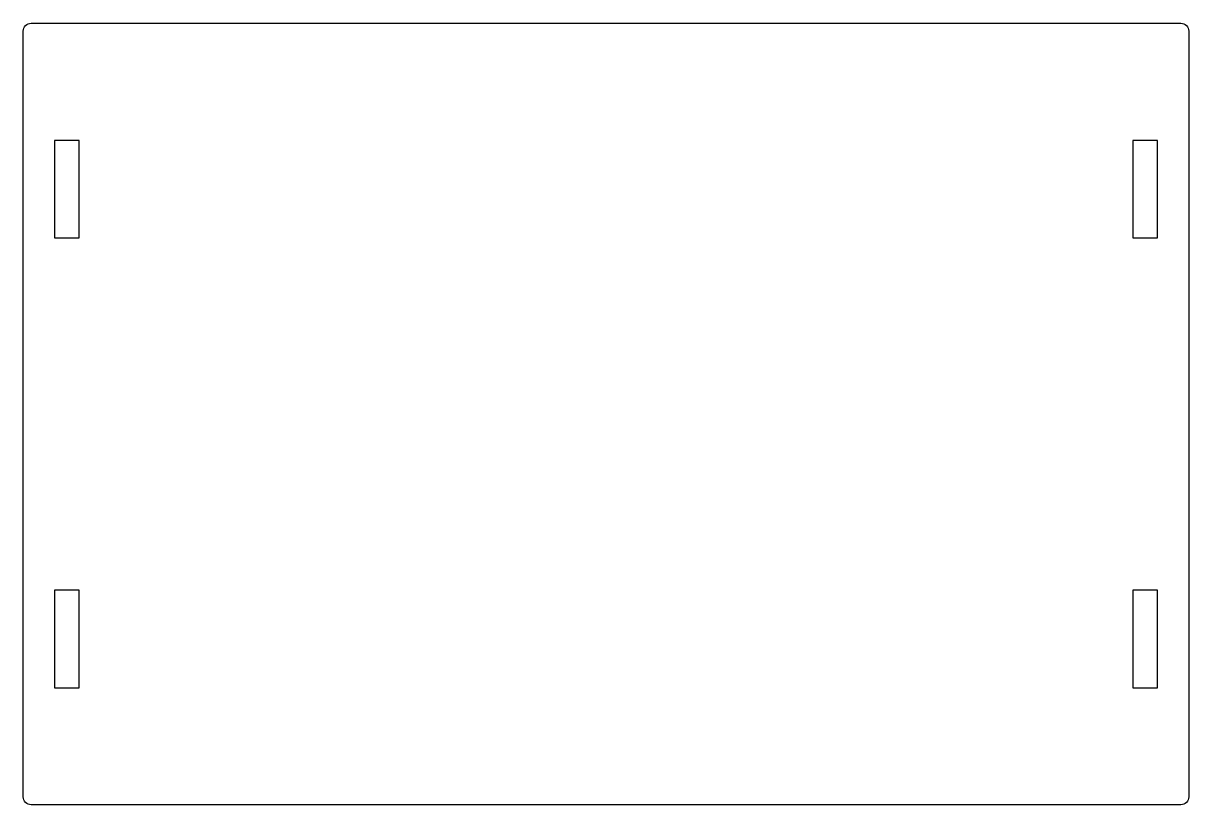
# Model space of a CAD drawing. Header units: millimetres. Extents: x -284 to 14, y 39 to 239.
import ezdxf

# ---------------------------------------------------------------- set-up
doc = ezdxf.new("R2010")
doc.units = ezdxf.units.MM
doc.layers.get('0').update_dxf_attribs({"linetype": 'CONTINUOUS'})

msp = doc.modelspace()

# ---------------------------------------------------------------- linework, layer by layer
msp.add_lwpolyline([(12.35, 238.99, -0.414214), (14.35, 236.99), (14.35, 40.7, -0.414214), (12.35, 38.7), (-282.35, 38.7, -0.414214), (-284.35, 40.7), (-284.35, 236.99, -0.414214), (-282.35, 238.99)], format="xyb", close=True)
for points in [[(-276.35, 208.99), (-276.35, 183.99), (-270, 183.99), (-270, 208.99)], [(0, 183.99), (6.35, 183.99), (6.35, 208.99), (0, 208.99)], [(-270, 93.7), (-276.35, 93.7), (-276.35, 68.7), (-270, 68.7)], [(0, 93.7), (0, 68.7), (6.35, 68.7), (6.35, 93.7)]]:
    msp.add_lwpolyline(points, close=True)

doc.saveas('drawing.dxf')
